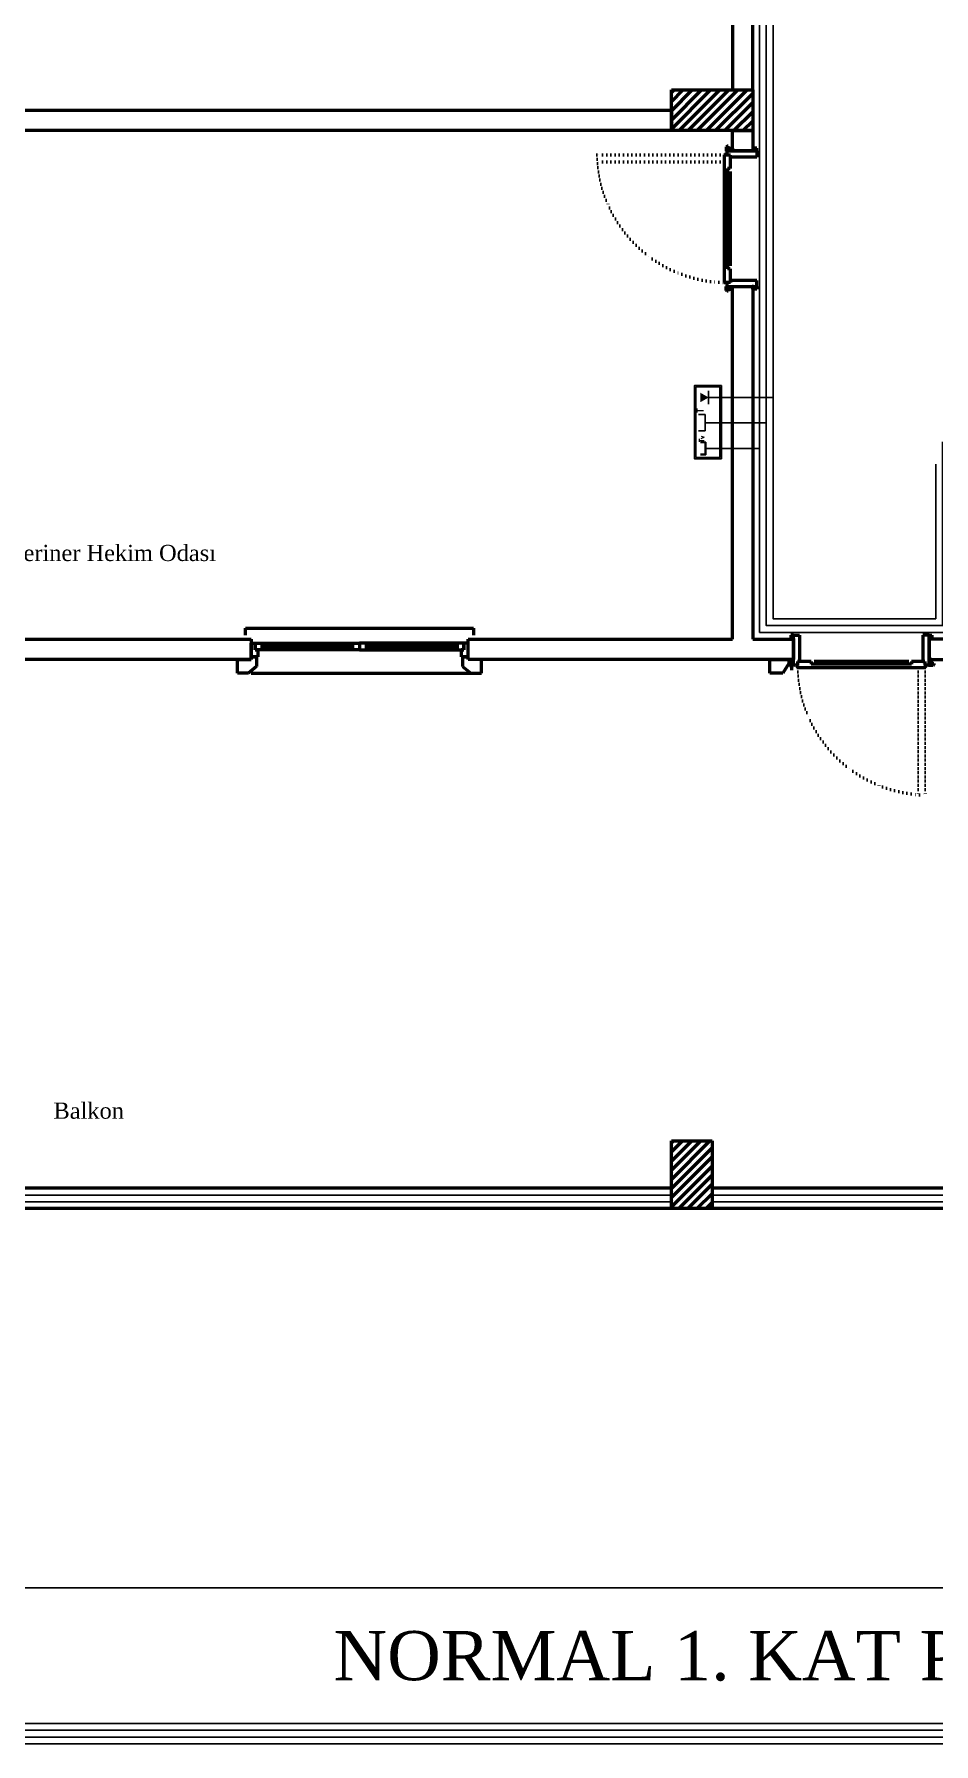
# Model space of a CAD drawing. Header units: millimetres. Extents: x 2046 to 14753, y 2361 to 29276.
# Drawn here: x 6721 to 7385, y 17181 to 18442 of the extents above; entities that cross this region are included whole.
import ezdxf

# ---------------------------------------------------------------- set-up
doc = ezdxf.new("R2010")
doc.units = ezdxf.units.MM
doc.linetypes.add('ACAD_ISO07W100', pattern=[3, 0, -3])
for name, color, linetype, lineweight in [('A.O. DUVAR', 7, 'Continuous', 50), ('priz', 12, 'Continuous', 25), ('yazi', 251, 'Continuous', 25)]:
    doc.layers.add(name, color=color, linetype=linetype, lineweight=lineweight)
for name, color, linetype in [('BLK-DATA', 2, 'Continuous'), ('telefon', 6, 'Continuous'), ('tv', 4, 'Continuous')]:
    doc.layers.add(name, color=color, linetype=linetype)
doc.styles.add('A.O. MALZEME', font='times.ttf', dxfattribs={"height": 10})
doc.styles.add('Elektrik Yazı', font='times.ttf')
doc.styles.add('ROMANS', font='romanstw.shx', dxfattribs={"width": 0.7})

# ---------------------------------------------------------------- blocks, each defined once
blk = doc.blocks.new('*U101')
at = {"layer": 'tv'}
for p, q in [((-7.8, 14.1), (-7.8, 20.6)), ((7.8, 14.1), (-7.8, 14.1)), ((7.8, 14.1), (-7.8, 14.1)), ((-7, 15), (-7, 20.6)), ((7, 15), (-7, 15)), ((0, 14.1), (0, 3.6)), ((7, 15), (7, 20.6)), ((7.8, 14.1), (7.8, 20.6))]:
    blk.add_line(p, q, dxfattribs=at)
blk.add_lwpolyline([(0, 3.6), (0, 0)], dxfattribs=at)
at = {"layer": 'tv', "color": 142, "style": 'ROMANS'}
blk.add_text('Tv', height=5.6, dxfattribs=at).set_placement((7.9, 16.2))
blk = doc.blocks.new('telefon')
at = {"layer": 'telefon'}
for p, q in [((-10, 15), (-10, 23)), ((10, 15), (10, 23)), ((10, 15), (-10, 15)), ((0, 15), (0, 0))]:
    blk.add_line(p, q, dxfattribs=at)
at = {"layer": 'telefon', "color": 142, "style": 'ROMANS'}
blk.add_text('T', height=8, dxfattribs=at).set_placement((12.3, 16.8))
blk = doc.blocks.new('DATA')
at = {"layer": 'BLK-DATA'}
for p, q in [((-10, 12.7), (10, 12.7)), ((0, 0), (0, 12.7))]:
    blk.add_line(p, q, dxfattribs=at)
blk.add_solid([(-7.1, 25.1), (7.1, 25.1), (0, 12.7)], dxfattribs=at)

msp = doc.modelspace()

# ---------------------------------------------------------------- linework, layer by layer
at = {"layer": 'A.O. DUVAR'}
for p, q in [((7236.152, 18655.858), (7236.152, 18400.858)), ((7251.152, 18400.858), (7251.152, 18655.858)), ((7191.152, 18400.858), (7251.152, 18400.858)), ((7191.152, 18370.858), (7191.152, 18400.858)), ((7191.152, 18400.858), (7251.152, 18400.858)), ((7191.152, 18370.858), (7191.152, 18400.858)), ((7236.152, 18400.858), (7251.152, 18400.858)), ((7251.152, 18400.858), (7251.152, 18370.858)), ((7251.152, 18400.858), (7251.152, 18370.858)), ((6691.152, 18385.858), (7191.152, 18385.858)), ((7191.152, 18385.858), (7191.152, 18370.858)), ((7191.152, 18370.858), (6691.152, 18370.858)), ((7251.152, 18370.858), (7191.152, 18370.858)), ((7251.152, 18370.858), (7191.152, 18370.858)), ((7232.152, 18359.336), (7231.652, 18358.836)), ((7231.652, 18358.836), (7231.652, 18355.836)), ((7233.102, 18359.336), (7232.152, 18359.336)), ((7233.102, 18355.336), (7233.102, 18359.336)), ((7236.152, 18370.858), (7251.152, 18370.858)), ((7236.152, 18355.858), (7236.152, 18370.858)), ((7251.152, 18370.858), (7251.152, 18355.858)), ((7230.225, 18352.911), (7231.091, 18353.411)), ((7230.225, 18258.858), (7230.225, 18352.911)), ((7231.091, 18353.411), (7231.591, 18353.411)), ((7231.591, 18353.411), (7231.591, 18352.786)), ((7234.591, 18352.786), (7231.591, 18352.786)), ((7231.652, 18355.836), (7232.152, 18355.336)), ((7231.652, 18354.411), (7232.152, 18354.911)), ((7231.652, 18352.858), (7231.652, 18354.411)), ((7234.652, 18352.858), (7231.652, 18352.858)), ((7232.152, 18355.336), (7233.102, 18355.336)), ((7232.152, 18354.911), (7233.152, 18354.911)), ((7233.152, 18355.858), (7233.152, 18357.858)), ((7233.152, 18357.858), (7236.152, 18357.858)), ((7233.152, 18354.911), (7233.152, 18355.858)), ((7233.152, 18355.858), (7236.152, 18355.858)), ((7234.591, 18352.786), (7234.591, 18349.858)), ((7234.591, 18349.858), (7234.591, 18342.858)), ((7234.652, 18351.358), (7234.652, 18352.858)), ((7254.152, 18351.358), (7234.652, 18351.358)), ((7236.152, 18357.858), (7236.152, 18355.858)), ((7236.152, 18355.858), (7251.152, 18355.858)), ((7251.152, 18355.858), (7236.152, 18355.858)), ((7254.152, 18357.858), (7251.152, 18357.858)), ((7251.152, 18357.858), (7251.152, 18355.858)), ((7251.152, 18355.858), (7254.152, 18355.858)), ((7254.152, 18355.858), (7254.152, 18357.858)), ((7254.152, 18355.858), (7254.152, 18351.358)), ((7232.591, 18342.858), (7232.591, 18269.043)), ((7234.586, 18342.858), (7232.591, 18342.858)), ((7234.591, 18340.858), (7234.591, 18271.043)), ((7231.091, 18258.358), (7230.225, 18258.858)), ((7231.591, 18258.358), (7231.091, 18258.358)), ((7231.591, 18258.358), (7231.591, 18259.043)), ((7231.591, 18259.043), (7234.591, 18259.043)), ((7234.652, 18258.858), (7231.652, 18258.858)), ((7231.652, 18258.858), (7231.652, 18257.381)), ((7234.591, 18269.043), (7232.591, 18269.043)), ((7234.591, 18269.043), (7234.591, 18259.043)), ((7254.152, 18260.358), (7234.652, 18260.358)), ((7234.652, 18260.358), (7234.652, 18258.858)), ((7254.152, 18255.858), (7254.152, 18260.358)), ((7231.652, 18257.381), (7232.152, 18256.881)), ((7231.652, 18255.881), (7232.152, 18256.381)), ((7231.652, 18252.881), (7231.652, 18255.881)), ((7232.152, 18252.381), (7231.652, 18252.881)), ((7232.152, 18256.881), (7233.152, 18256.881)), ((7232.152, 18256.381), (7233.102, 18256.381)), ((7233.102, 18252.381), (7232.152, 18252.381)), ((7233.102, 18256.381), (7233.102, 18252.381)), ((7233.152, 18256.881), (7233.152, 18255.858)), ((7233.152, 18255.858), (7236.152, 18255.858)), ((7233.152, 18255.858), (7233.152, 18253.858)), ((7233.152, 18253.858), (7236.152, 18253.858)), ((7236.152, 18255.858), (7251.152, 18255.858)), ((7236.152, 18253.858), (7236.152, 18255.858)), ((7236.152, 17995.858), (7236.152, 18255.858)), ((7236.152, 18255.858), (7251.152, 18255.858)), ((7251.152, 18253.858), (7251.152, 18255.858)), ((7251.152, 18255.858), (7254.152, 18255.858)), ((7251.152, 18255.858), (7251.152, 17995.858)), ((7254.152, 18253.858), (7251.152, 18253.858)), ((7254.152, 18255.858), (7254.152, 18253.858)), ((6691.152, 17995.858), (6881.146, 17995.858)), ((6877.146, 17998.858), (6877.146, 18003.858)), ((6877.146, 18003.858), (7045.146, 18003.858)), ((6877.146, 17998.858), (6877.146, 18003.858)), ((6877.146, 18003.858), (7045.146, 18003.858)), ((6881.146, 17995.858), (6881.146, 17980.858)), ((6881.146, 17982.858), (6881.146, 17992.858)), ((6881.146, 17992.858), (6884.146, 17992.858)), ((6881.146, 17982.858), (6881.146, 17992.858)), ((6881.146, 17992.858), (6884.146, 17992.858)), ((6884.146, 17992.858), (6884.146, 17987.858)), ((6884.146, 17992.858), (6889.146, 17992.858)), ((6884.146, 17987.858), (6884.146, 17992.858)), ((6884.146, 17992.858), (6884.146, 17987.858)), ((6884.146, 17992.858), (6889.146, 17992.858)), ((6884.146, 17987.858), (6884.146, 17992.858)), ((6889.146, 17992.858), (6956.146, 17992.858)), ((6889.146, 17992.858), (6889.146, 17987.858)), ((6889.146, 17992.858), (6956.146, 17992.858)), ((6889.146, 17992.858), (6889.146, 17987.858)), ((6956.146, 17992.858), (6961.146, 17992.858)), ((6956.146, 17987.858), (6956.146, 17992.858)), ((6956.146, 17992.858), (6961.146, 17992.858)), ((6956.146, 17987.858), (6956.146, 17992.858)), ((6961.146, 17992.858), (6961.146, 17987.858)), ((6966.146, 17992.858), (6961.146, 17992.858)), ((6961.146, 17992.858), (6961.146, 17987.858)), ((6961.146, 17992.858), (6961.146, 17987.858)), ((6966.146, 17992.858), (6961.146, 17992.858)), ((6961.146, 17992.858), (6961.146, 17987.858)), ((7033.146, 17992.858), (6966.146, 17992.858)), ((6966.146, 17987.858), (6966.146, 17992.858)), ((7033.146, 17992.858), (6966.146, 17992.858)), ((6966.146, 17987.858), (6966.146, 17992.858)), ((7038.146, 17992.858), (7033.146, 17992.858)), ((7033.146, 17992.858), (7033.146, 17987.858)), ((7038.146, 17992.858), (7033.146, 17992.858)), ((7033.146, 17992.858), (7033.146, 17987.858)), ((7041.146, 17992.858), (7038.146, 17992.858)), ((7038.146, 17992.858), (7038.146, 17987.858)), ((7038.146, 17987.858), (7038.146, 17992.858)), ((7041.146, 17992.858), (7038.146, 17992.858)), ((7038.146, 17992.858), (7038.146, 17987.858)), ((7038.146, 17987.858), (7038.146, 17992.858)), ((7041.146, 17995.858), (7236.152, 17995.858)), ((7041.146, 17980.858), (7041.146, 17995.858)), ((7041.146, 17982.858), (7041.146, 17992.858)), ((7041.146, 17982.858), (7041.146, 17992.858)), ((7045.146, 18003.858), (7045.146, 17998.858)), ((7045.146, 18003.858), (7045.146, 17998.858)), ((7251.152, 17995.858), (7281.152, 17995.858)), ((7281.152, 17998.858), (7279.152, 17998.858)), ((7279.152, 17998.858), (7279.152, 17995.858)), ((7279.152, 17995.858), (7281.152, 17995.858)), ((7281.152, 17998.858), (7285.652, 17998.858)), ((7281.152, 17995.858), (7281.152, 17998.858)), ((7281.152, 17980.858), (7281.152, 17995.858)), ((7281.152, 17995.858), (7281.152, 17980.858)), ((7285.652, 17998.858), (7285.652, 17979.358)), ((7376.652, 17998.858), (7376.652, 17979.358)), ((7381.152, 17998.858), (7376.652, 17998.858)), ((7381.152, 17998.858), (7383.152, 17998.858)), ((7381.152, 17995.858), (7381.152, 17998.858)), ((7381.152, 17980.858), (7381.152, 17995.858)), ((7383.152, 17995.858), (7381.152, 17995.858)), ((7381.152, 17995.858), (7381.152, 17980.858)), ((7401.152, 17995.858), (7381.152, 17995.858)), ((7383.152, 17998.858), (7383.152, 17995.858)), ((6881.146, 17980.858), (6691.152, 17980.858)), ((6886.146, 17982.858), (6881.146, 17982.858)), ((6886.146, 17982.858), (6881.146, 17982.858)), ((6884.146, 17987.858), (6886.146, 17987.858)), ((6889.146, 17987.858), (6884.146, 17987.858)), ((6884.146, 17987.858), (6886.146, 17987.858)), ((6889.146, 17987.858), (6884.146, 17987.858)), ((6886.146, 17987.858), (6886.146, 17982.858)), ((6886.146, 17987.858), (6886.146, 17982.858)), ((6889.146, 17991.358), (6956.146, 17991.358)), ((6889.146, 17991.358), (6956.146, 17991.358)), ((6889.146, 17990.358), (6956.146, 17990.358)), ((6889.146, 17990.358), (6956.146, 17990.358)), ((6889.146, 17989.358), (6956.146, 17989.358)), ((6889.146, 17989.358), (6956.146, 17989.358)), ((6956.146, 17987.858), (6889.146, 17987.858)), ((6956.146, 17987.858), (6889.146, 17987.858)), ((6961.146, 17987.858), (6956.146, 17987.858)), ((6961.146, 17987.858), (6956.146, 17987.858)), ((6961.146, 17987.858), (6966.146, 17987.858)), ((6961.146, 17987.858), (6966.146, 17987.858)), ((7033.146, 17991.358), (6966.146, 17991.358)), ((7033.146, 17991.358), (6966.146, 17991.358)), ((7033.146, 17990.358), (6966.146, 17990.358)), ((7033.146, 17990.358), (6966.146, 17990.358)), ((7033.146, 17989.358), (6966.146, 17989.358)), ((7033.146, 17989.358), (6966.146, 17989.358)), ((6966.146, 17987.858), (7033.146, 17987.858)), ((6966.146, 17987.858), (7033.146, 17987.858)), ((7033.146, 17987.858), (7038.146, 17987.858)), ((7033.146, 17987.858), (7038.146, 17987.858)), ((7038.146, 17987.858), (7036.146, 17987.858)), ((7036.146, 17987.858), (7036.146, 17982.858)), ((7038.146, 17987.858), (7036.146, 17987.858)), ((7036.146, 17987.858), (7036.146, 17982.858)), ((7036.146, 17982.858), (7041.146, 17982.858)), ((7036.146, 17982.858), (7041.146, 17982.858)), ((7236.152, 17980.858), (7041.146, 17980.858)), ((7251.152, 17980.858), (7236.152, 17980.858)), ((7236.152, 17980.858), (7236.152, 17980.858)), ((7281.152, 17980.858), (7251.152, 17980.858)), ((7251.152, 17980.858), (7251.152, 17980.858)), ((7279.152, 17977.858), (7279.152, 17980.858)), ((7279.152, 17980.858), (7281.152, 17980.858)), ((7281.152, 17977.858), (7281.152, 17980.858)), ((7383.152, 17980.858), (7381.152, 17980.858)), ((7381.152, 17977.858), (7381.152, 17980.858)), ((7381.152, 17980.858), (7401.152, 17980.858)), ((7383.152, 17977.858), (7383.152, 17980.858)), ((6881.131, 17970.858), (7043.161, 17970.858)), ((6881.131, 17970.858), (7043.161, 17970.858)), ((7281.675, 17977.808), (7277.675, 17977.808)), ((7277.675, 17977.808), (7277.675, 17976.858)), ((7277.675, 17976.858), (7278.175, 17976.358)), ((7278.175, 17976.358), (7281.175, 17976.358)), ((7281.152, 17977.858), (7279.152, 17977.858)), ((7279.675, 17977.808), (7279.675, 17972.858)), ((7282.175, 17977.858), (7281.152, 17977.858)), ((7281.175, 17976.358), (7281.675, 17976.858)), ((7281.675, 17976.858), (7281.675, 17977.808)), ((7282.175, 17976.858), (7282.175, 17977.858)), ((7282.675, 17976.358), (7282.175, 17976.858)), ((7284.152, 17976.358), (7282.675, 17976.358)), ((7283.652, 17976.297), (7283.652, 17975.797)), ((7283.652, 17976.297), (7284.337, 17976.297)), ((7283.652, 17975.797), (7284.152, 17974.931)), ((7285.652, 17979.358), (7284.152, 17979.358)), ((7284.152, 17979.358), (7284.152, 17976.358)), ((7284.152, 17974.931), (7378.205, 17974.931)), ((7284.337, 17976.297), (7284.337, 17979.297)), ((7294.337, 17979.297), (7284.337, 17979.297)), ((7294.337, 17979.297), (7294.337, 17977.297)), ((7368.152, 17977.297), (7294.337, 17977.297)), ((7366.152, 17979.297), (7296.337, 17979.297)), ((7375.152, 17979.297), (7368.152, 17979.297)), ((7368.152, 17979.292), (7368.152, 17977.297)), ((7378.08, 17979.297), (7375.152, 17979.297)), ((7376.652, 17979.358), (7378.152, 17979.358)), ((7378.08, 17979.297), (7378.08, 17976.297)), ((7378.705, 17976.297), (7378.08, 17976.297)), ((7378.152, 17979.358), (7378.152, 17976.358)), ((7378.152, 17976.358), (7379.705, 17976.358)), ((7378.205, 17974.931), (7378.705, 17975.797)), ((7378.705, 17975.797), (7378.705, 17976.297)), ((7379.705, 17976.358), (7380.205, 17976.858)), ((7380.205, 17977.858), (7381.152, 17977.858)), ((7380.205, 17976.858), (7380.205, 17977.858)), ((7380.63, 17977.808), (7384.63, 17977.808)), ((7380.63, 17976.858), (7380.63, 17977.808)), ((7381.13, 17976.358), (7380.63, 17976.858)), ((7384.13, 17976.358), (7381.13, 17976.358)), ((7381.152, 17977.858), (7383.152, 17977.858)), ((7384.63, 17976.858), (7384.13, 17976.358)), ((7384.63, 17977.808), (7384.63, 17976.858)), ((7191.152, 17625.858), (7221.152, 17625.858)), ((7191.152, 17575.858), (7191.152, 17625.858)), ((7191.152, 17575.858), (7191.152, 17625.858)), ((7191.152, 17625.858), (7221.152, 17625.858)), ((7221.152, 17625.858), (7221.152, 17575.858)), ((7221.152, 17625.858), (7221.152, 17575.858)), ((7191.152, 17590.858), (6671.152, 17590.858)), ((7401.152, 17590.858), (7221.152, 17590.858)), ((8041.152, 17575.858), (6641.152, 17575.858)), ((7221.152, 17575.858), (7191.152, 17575.858)), ((7221.152, 17575.858), (7191.152, 17575.858))]:
    msp.add_line(p, q, dxfattribs=at)
at = {"layer": 'A.O. DUVAR', "linetype": 'Continuous', "ltscale": 10}
for p, q in [((7191.152, 18398.919), (7193.091, 18400.858)), ((7191.152, 18392.184), (7199.826, 18400.858)), ((7191.152, 18385.449), (7206.562, 18400.858)), ((7191.152, 18378.714), (7213.297, 18400.858)), ((7191.152, 18371.979), (7220.032, 18400.858)), ((7192.578, 18396.977), (7192.578, 18396.977)), ((7195.945, 18400.345), (7195.945, 18400.345)), ((7196.767, 18370.858), (7226.767, 18400.858)), ((7199.313, 18396.977), (7199.313, 18396.977)), ((7202.68, 18400.345), (7202.68, 18400.345)), ((7203.502, 18370.858), (7233.502, 18400.858)), ((7206.048, 18396.977), (7206.048, 18396.977)), ((7209.416, 18400.345), (7209.416, 18400.345)), ((7210.238, 18370.858), (7240.238, 18400.858)), ((7212.783, 18396.977), (7212.783, 18396.977)), ((7216.151, 18400.345), (7216.151, 18400.345)), ((7216.973, 18370.858), (7246.973, 18400.858)), ((7219.518, 18396.977), (7219.518, 18396.977)), ((7222.886, 18400.345), (7222.886, 18400.345)), ((7223.708, 18370.858), (7251.152, 18398.303)), ((7226.254, 18396.977), (7226.254, 18396.977)), ((7229.621, 18400.345), (7229.621, 18400.345)), ((7232.989, 18396.977), (7232.989, 18396.977)), ((7236.356, 18400.345), (7236.356, 18400.345)), ((7239.724, 18396.977), (7239.724, 18396.977)), ((7243.092, 18400.345), (7243.092, 18400.345)), ((7246.459, 18396.977), (7246.459, 18396.977)), ((7249.827, 18400.345), (7249.827, 18400.345)), ((7192.578, 18390.242), (7192.578, 18390.242)), ((7195.945, 18393.61), (7195.945, 18393.61)), ((7195.945, 18386.874), (7195.945, 18386.874)), ((7199.313, 18390.242), (7199.313, 18390.242)), ((7202.68, 18393.61), (7202.68, 18393.61)), ((7202.68, 18386.874), (7202.68, 18386.874)), ((7206.048, 18390.242), (7206.048, 18390.242)), ((7209.416, 18393.61), (7209.416, 18393.61)), ((7209.416, 18386.874), (7209.416, 18386.874)), ((7212.783, 18390.242), (7212.783, 18390.242)), ((7216.151, 18393.61), (7216.151, 18393.61)), ((7216.151, 18386.874), (7216.151, 18386.874)), ((7219.518, 18390.242), (7219.518, 18390.242)), ((7222.886, 18393.61), (7222.886, 18393.61)), ((7222.886, 18386.874), (7222.886, 18386.874)), ((7226.254, 18390.242), (7226.254, 18390.242)), ((7229.621, 18393.61), (7229.621, 18393.61)), ((7229.621, 18386.874), (7229.621, 18386.874)), ((7230.443, 18370.858), (7251.152, 18391.568)), ((7232.989, 18390.242), (7232.989, 18390.242)), ((7236.356, 18393.61), (7236.356, 18393.61)), ((7236.356, 18386.874), (7236.356, 18386.874)), ((7237.178, 18370.858), (7251.152, 18384.832)), ((7239.724, 18390.242), (7239.724, 18390.242)), ((7243.092, 18393.61), (7243.092, 18393.61)), ((7243.092, 18386.874), (7243.092, 18386.874)), ((7246.459, 18390.242), (7246.459, 18390.242)), ((7249.827, 18393.61), (7249.827, 18393.61)), ((7249.827, 18386.874), (7249.827, 18386.874)), ((7192.578, 18383.507), (7192.578, 18383.507)), ((7192.578, 18376.772), (7192.578, 18376.772)), ((7195.945, 18380.139), (7195.945, 18380.139)), ((7195.945, 18373.404), (7195.945, 18373.404)), ((7199.313, 18383.507), (7199.313, 18383.507)), ((7199.313, 18376.772), (7199.313, 18376.772)), ((7202.68, 18380.139), (7202.68, 18380.139)), ((7202.68, 18373.404), (7202.68, 18373.404)), ((7206.048, 18383.507), (7206.048, 18383.507)), ((7206.048, 18376.772), (7206.048, 18376.772)), ((7209.416, 18380.139), (7209.416, 18380.139)), ((7209.416, 18373.404), (7209.416, 18373.404)), ((7212.783, 18383.507), (7212.783, 18383.507)), ((7212.783, 18376.772), (7212.783, 18376.772)), ((7216.151, 18380.139), (7216.151, 18380.139)), ((7216.151, 18373.404), (7216.151, 18373.404)), ((7219.518, 18383.507), (7219.518, 18383.507)), ((7219.518, 18376.772), (7219.518, 18376.772)), ((7222.886, 18380.139), (7222.886, 18380.139)), ((7222.886, 18373.404), (7222.886, 18373.404)), ((7226.254, 18383.507), (7226.254, 18383.507)), ((7226.254, 18376.772), (7226.254, 18376.772)), ((7229.621, 18380.139), (7229.621, 18380.139)), ((7229.621, 18373.404), (7229.621, 18373.404)), ((7232.989, 18383.507), (7232.989, 18383.507)), ((7232.989, 18376.772), (7232.989, 18376.772)), ((7236.356, 18380.139), (7236.356, 18380.139)), ((7236.356, 18373.404), (7236.356, 18373.404)), ((7239.724, 18383.507), (7239.724, 18383.507)), ((7239.724, 18376.772), (7239.724, 18376.772)), ((7243.092, 18380.139), (7243.092, 18380.139)), ((7243.092, 18373.404), (7243.092, 18373.404)), ((7243.913, 18370.858), (7251.152, 18378.097)), ((7246.459, 18383.507), (7246.459, 18383.507)), ((7246.459, 18376.772), (7246.459, 18376.772)), ((7249.827, 18380.139), (7249.827, 18380.139)), ((7249.827, 18373.404), (7249.827, 18373.404)), ((7250.649, 18370.858), (7251.152, 18371.362)), ((7191.152, 17624.372), (7192.638, 17625.858)), ((7191.152, 17617.637), (7199.373, 17625.858)), ((7191.152, 17610.902), (7206.109, 17625.858)), ((7191.152, 17604.167), (7212.844, 17625.858)), ((7191.152, 17597.432), (7219.579, 17625.858)), ((7191.152, 17590.696), (7221.152, 17620.696)), ((7192.578, 17622.43), (7192.578, 17622.43)), ((7192.578, 17615.695), (7192.578, 17615.695)), ((7195.945, 17625.798), (7195.945, 17625.798)), ((7195.945, 17619.063), (7195.945, 17619.063)), ((7199.313, 17622.43), (7199.313, 17622.43)), ((7199.313, 17615.695), (7199.313, 17615.695)), ((7202.68, 17625.798), (7202.68, 17625.798)), ((7202.68, 17619.063), (7202.68, 17619.063)), ((7206.048, 17622.43), (7206.048, 17622.43)), ((7206.048, 17615.695), (7206.048, 17615.695)), ((7209.416, 17625.798), (7209.416, 17625.798)), ((7209.416, 17619.063), (7209.416, 17619.063)), ((7212.783, 17622.43), (7212.783, 17622.43)), ((7212.783, 17615.695), (7212.783, 17615.695)), ((7216.151, 17625.798), (7216.151, 17625.798)), ((7216.151, 17619.063), (7216.151, 17619.063)), ((7219.518, 17622.43), (7219.518, 17622.43)), ((7219.518, 17615.695), (7219.518, 17615.695)), ((7191.152, 17583.961), (7221.152, 17613.961)), ((7191.152, 17577.226), (7221.152, 17607.226)), ((7192.578, 17608.96), (7192.578, 17608.96)), ((7192.578, 17602.225), (7192.578, 17602.225)), ((7195.945, 17612.327), (7195.945, 17612.327)), ((7195.945, 17605.592), (7195.945, 17605.592)), ((7199.313, 17608.96), (7199.313, 17608.96)), ((7199.313, 17602.225), (7199.313, 17602.225)), ((7202.68, 17612.327), (7202.68, 17612.327)), ((7202.68, 17605.592), (7202.68, 17605.592)), ((7206.048, 17608.96), (7206.048, 17608.96)), ((7206.048, 17602.225), (7206.048, 17602.225)), ((7209.416, 17612.327), (7209.416, 17612.327)), ((7209.416, 17605.592), (7209.416, 17605.592)), ((7212.783, 17608.96), (7212.783, 17608.96)), ((7212.783, 17602.225), (7212.783, 17602.225)), ((7216.151, 17612.327), (7216.151, 17612.327)), ((7216.151, 17605.592), (7216.151, 17605.592)), ((7219.518, 17608.96), (7219.518, 17608.96)), ((7219.518, 17602.225), (7219.518, 17602.225)), ((7192.578, 17595.489), (7192.578, 17595.489)), ((7195.945, 17598.857), (7195.945, 17598.857)), ((7195.945, 17592.122), (7195.945, 17592.122)), ((7196.52, 17575.858), (7221.152, 17600.491)), ((7199.313, 17595.489), (7199.313, 17595.489)), ((7202.68, 17598.857), (7202.68, 17598.857)), ((7202.68, 17592.122), (7202.68, 17592.122)), ((7203.255, 17575.858), (7221.152, 17593.756)), ((7206.048, 17595.489), (7206.048, 17595.489)), ((7209.416, 17598.857), (7209.416, 17598.857)), ((7209.416, 17592.122), (7209.416, 17592.122)), ((7212.783, 17595.489), (7212.783, 17595.489)), ((7216.151, 17598.857), (7216.151, 17598.857)), ((7216.151, 17592.122), (7216.151, 17592.122)), ((7219.518, 17595.489), (7219.518, 17595.489)), ((7192.578, 17588.754), (7192.578, 17588.754)), ((7192.578, 17582.019), (7192.578, 17582.019)), ((7195.945, 17585.387), (7195.945, 17585.387)), ((7195.945, 17578.651), (7195.945, 17578.651)), ((7199.313, 17588.754), (7199.313, 17588.754)), ((7199.313, 17582.019), (7199.313, 17582.019)), ((7202.68, 17585.387), (7202.68, 17585.387)), ((7202.68, 17578.651), (7202.68, 17578.651)), ((7206.048, 17588.754), (7206.048, 17588.754)), ((7206.048, 17582.019), (7206.048, 17582.019)), ((7209.416, 17585.387), (7209.416, 17585.387)), ((7209.416, 17578.651), (7209.416, 17578.651)), ((7209.99, 17575.858), (7221.152, 17587.02)), ((7212.783, 17588.754), (7212.783, 17588.754)), ((7212.783, 17582.019), (7212.783, 17582.019)), ((7216.151, 17585.387), (7216.151, 17585.387)), ((7216.151, 17578.651), (7216.151, 17578.651)), ((7216.725, 17575.858), (7221.152, 17580.285)), ((7219.518, 17588.754), (7219.518, 17588.754)), ((7219.518, 17582.019), (7219.518, 17582.019))]:
    msp.add_line(p, q, dxfattribs=at)
at = {"layer": 'A.O. DUVAR', "linetype": 'ACAD_ISO07W100'}
for p, q in [((7230.225, 18352.911), (7136.225, 18352.911)), ((7230.225, 18347.911), (7136.225, 18347.911)), ((7373.205, 17974.931), (7373.205, 17880.931)), ((7378.205, 17974.931), (7378.205, 17880.931))]:
    msp.add_line(p, q, dxfattribs=at)
at = {"layer": 'A.O. DUVAR', "ltscale": 100}
for p, q in [((6871.146, 17970.858), (6871.146, 17980.858)), ((6871.146, 17980.858), (6881.146, 17980.858)), ((6871.146, 17970.858), (6871.146, 17980.858)), ((6871.146, 17980.858), (6881.146, 17980.858)), ((6881.146, 17980.858), (6881.146, 17982.858)), ((6881.146, 17982.858), (6885.146, 17982.858)), ((6881.146, 17980.858), (6881.146, 17982.858)), ((6881.146, 17982.858), (6885.146, 17982.858)), ((6885.146, 17982.858), (6885.146, 17975.656)), ((6885.146, 17982.858), (6885.146, 17975.656)), ((7041.146, 17982.858), (7037.146, 17982.858)), ((7037.146, 17982.858), (7037.146, 17975.656)), ((7041.146, 17982.858), (7037.146, 17982.858)), ((7037.146, 17982.858), (7037.146, 17975.656)), ((7041.146, 17980.858), (7041.146, 17982.858)), ((7041.146, 17980.858), (7041.146, 17982.858)), ((7051.146, 17980.858), (7041.146, 17980.858)), ((7051.146, 17980.858), (7041.146, 17980.858)), ((7051.146, 17970.858), (7051.146, 17980.858)), ((7051.146, 17970.858), (7051.146, 17980.858)), ((7263.675, 17970.858), (7263.675, 17980.858)), ((7263.675, 17980.858), (7273.675, 17980.858)), ((7263.675, 17970.858), (7263.675, 17980.858)), ((7263.675, 17980.858), (7273.675, 17980.858)), ((7273.675, 17980.858), (7273.675, 17980.858)), ((7273.675, 17980.858), (7277.675, 17980.858)), ((7273.675, 17980.858), (7273.675, 17980.858)), ((7273.675, 17980.858), (7277.675, 17980.858)), ((7277.675, 17980.858), (7277.757, 17977.858)), ((7277.675, 17980.858), (7277.757, 17977.858)), ((6879.131, 17970.858), (6871.146, 17970.858)), ((6879.131, 17970.858), (6871.146, 17970.858)), ((6885.146, 17975.656), (6879.131, 17970.858)), ((6885.146, 17975.656), (6879.131, 17970.858)), ((7037.146, 17975.656), (7043.161, 17970.858)), ((7037.146, 17975.656), (7043.161, 17970.858)), ((7043.161, 17970.858), (7051.146, 17970.858)), ((7043.161, 17970.858), (7051.146, 17970.858)), ((7273.236, 17970.858), (7263.675, 17970.858)), ((7273.236, 17970.858), (7263.675, 17970.858)), ((7277.757, 17977.858), (7273.236, 17970.858)), ((7277.757, 17977.858), (7273.236, 17970.858))]:
    msp.add_line(p, q, dxfattribs=at)
at = {"layer": 'A.O. DUVAR', "lineweight": 25, "ltscale": 4}
for p, q in [((7191.152, 17585.858), (6671.152, 17585.858)), ((6671.152, 17580.858), (7191.152, 17580.858)), ((7191.152, 17580.858), (7191.152, 17585.858)), ((7401.152, 17585.858), (7221.152, 17585.858)), ((7221.152, 17585.858), (7221.152, 17580.858)), ((7221.152, 17580.858), (7401.152, 17580.858))]:
    msp.add_line(p, q, dxfattribs=at)
at = {"layer": 'A.O. DUVAR', "linetype": 'ACAD_ISO07W100'}
for centre, start, end in [((7232.457, 18355.141), 181.327957, 268.639954), ((7380.435, 17977.163), 181.360046, 268.672043)]:
    msp.add_arc(centre, 96.258, start, end, dxfattribs=at)
at = {"layer": 'A.O. DUVAR'}
for p in [(7251.152, 18255.858), (7281.152, 17995.858)]:
    msp.add_point(p, dxfattribs=at)
at = {"layer": 'BLK-DATA'}
for points in [[(7711.151, 18742.858), (7721.151, 18742.858), (7721.151, 18790.858), (7836.151, 18790.858), (7836.151, 18795.858), (7896.151, 18795.858), (7896.151, 18790.858), (7996.151, 18790.858), (7996.151, 18845.858), (8011.151, 18845.858), (8011.151, 19105.858), (7266.151, 19105.858), (7266.151, 18010.858), (7386.151, 18010.858), (7386.151, 18124.98)], [(7224.978, 18174.085), (7266.151, 18174.085)]]:
    msp.add_lwpolyline(points, dxfattribs=at)
at = {"layer": 'priz'}
msp.add_lwpolyline([(7224.978, 18128.853), (7211.18, 18128.853), (7208.18, 18128.853), (7208.18, 18164.893), (7208.18, 18182.893), (7224.978, 18182.893), (7227.978, 18182.893), (7227.978, 18128.853)], close=True, dxfattribs=at)
msp.add_lwpolyline([(7224.978, 18129.853), (7224.978, 18129.853), (7224.978, 18129.853), (7211.18, 18129.853), (7209.18, 18129.853), (7209.18, 18164.893), (7209.18, 18181.893), (7224.978, 18181.893), (7226.978, 18181.893), (7226.978, 18129.853), (7224.978, 18129.853)], dxfattribs=at)
at = {"layer": 'telefon'}
for points in [[(7391.152, 18141.339), (7391.152, 18005.858), (7261.152, 18005.858), (7261.152, 19110.858), (8016.152, 19110.858), (8016.152, 18840.858), (8001.152, 18840.858), (8001.152, 18785.858), (7891.152, 18785.858), (7891.152, 18790.858), (7881.152, 18790.858), (7841.151, 18790.858), (7841.151, 18785.858), (7716.151, 18785.858), (7716.151, 18762.858), (7716.151, 18752.858), (7711.151, 18752.858)], [(7224.978, 18155.407), (7261.152, 18155.407)]]:
    msp.add_lwpolyline(points, dxfattribs=at)
at = {"layer": 'tv'}
for points in [[(7711.151, 18762.858), (7711.151, 18780.858), (7846.151, 18780.858), (7846.151, 18785.858), (7881.152, 18785.858), (7886.152, 18785.858), (7886.152, 18780.858), (8006.152, 18780.858), (8006.152, 18835.858), (8021.152, 18835.858), (8021.152, 19115.858), (7256.152, 19115.858), (7256.152, 18000.858), (7396.152, 18000.858), (7396.152, 18160.191)], [(7224.978, 18136.555), (7256.152, 18136.555)]]:
    msp.add_lwpolyline(points, dxfattribs=at)
at = {"layer": 'yazi'}
msp.add_line((3020.515, 17296.122), (11459.215, 17296.122), dxfattribs=at)
for points in [[(3020.515, 17196.122), (11459.215, 17196.122)], [(3020.515, 17191.122), (11459.215, 17191.122)], [(3020.515, 17186.122), (11459.215, 17186.122)], [(3020.515, 17181.122), (11459.215, 17181.122)]]:
    msp.add_lwpolyline(points, dxfattribs=at)

# ---------------------------------------------------------------- block references
at = {"layer": 'BLK-DATA', "xscale": 0.5, "yscale": 0.5, "zscale": 0.5, "rotation": 90}
msp.add_blockref('DATA', (7224.978, 18174.085), dxfattribs=at)
at = {"layer": 'telefon', "xscale": 0.6, "yscale": 0.6, "zscale": 0.6, "rotation": 90}
msp.add_blockref('*U101', (7224.978, 18136.555), dxfattribs=at)
at = {"layer": 'tv', "xscale": 0.6, "yscale": 0.6, "zscale": 0.6, "rotation": 90}
msp.add_blockref('telefon', (7224.978, 18155.407), dxfattribs=at)

# ---------------------------------------------------------------- texts
at = {"layer": 'A.O. DUVAR', "style": 'A.O. MALZEME'}
for s, height, p in [('Veteriner Hekim Odası', 11.91743, (6687.317, 18053.455, 3.5)), ('Balkon', 11.9174, (6735.388, 17642.131, 3.5))]:
    msp.add_text(s, height=height, dxfattribs=at).set_placement(p)
at = {"layer": 'yazi', "lineweight": 30, "insert": (6941.941, 17264.329), "char_height": 36.27535, "width": 737.82109, "attachment_point": 1, "style": 'Elektrik Yazı'}
msp.add_mtext('NORMAL 1. KAT PLANI', dxfattribs=at)

doc.saveas('drawing.dxf')
